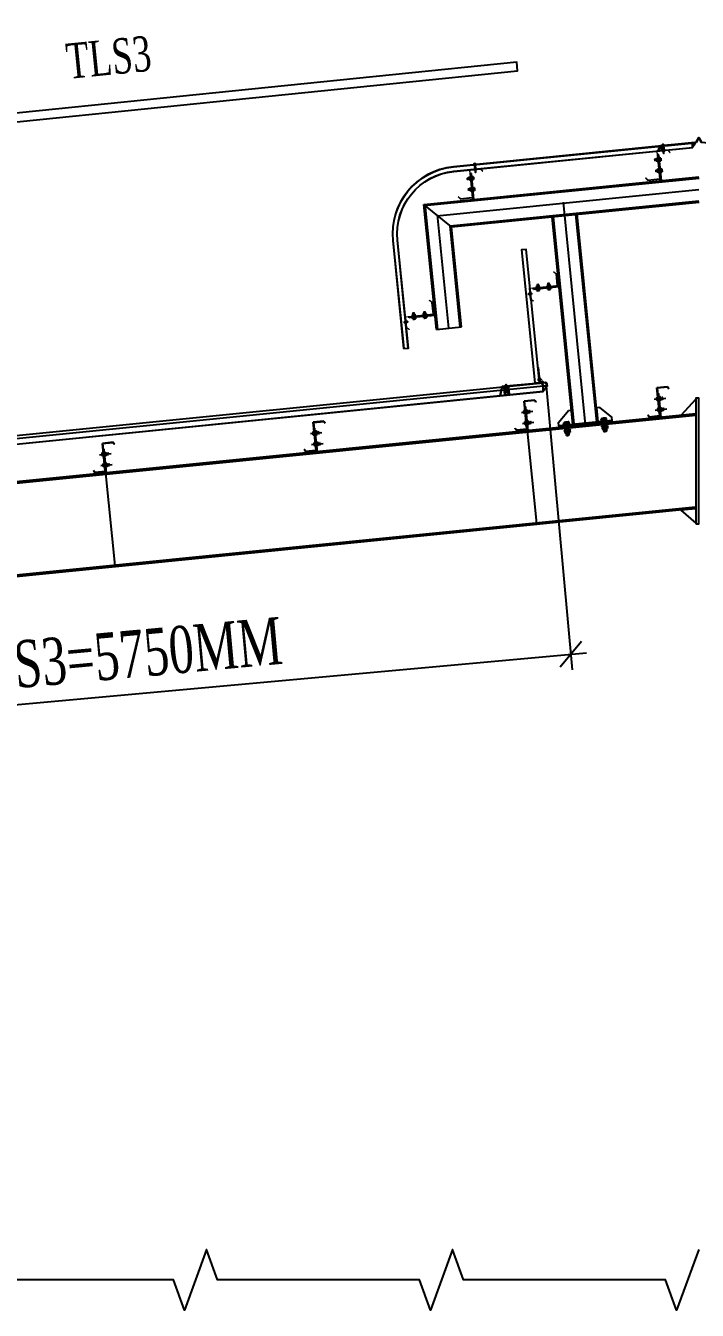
# Model space of a CAD drawing. Header units: inches. Extents: x 315041 to 662841, y -45540 to -35018.
# Drawn here: x 331644.5 to 331687.3, y -36460.6 to -36378.8 of the extents above; entities that cross this region are included whole.
import ezdxf

# ---------------------------------------------------------------- set-up
doc = ezdxf.new("R2010")
doc.units = ezdxf.units.IN
doc.header["$MEASUREMENT"] = 0
doc.linetypes.add('CENTER2', pattern=[28.575, 19.05, -3.175, 3.175, -3.175])
doc.linetypes.add('ketcau-1', pattern=[2, 1, 1])
for name, color, linetype in [('1', 1, 'Continuous'), ('2', 2, 'Continuous'), ('251', 251, 'Continuous'), ('2NET-VE', 8, 'Continuous'), ('3', 3, 'Continuous'), ('5', 5, 'Continuous'), ('7', 7, 'Continuous'), ('8', 8, 'Continuous'), ('DIM', 8, 'Continuous'), ('flashing', 6, 'Continuous'), ('GIANG', 1, 'Continuous'), ('ketcau-8', 8, 'Continuous'), ('ROOFING', 4, 'Continuous'), ('STRUCTURE', 1, 'Continuous')]:
    doc.layers.add(name, color=color, linetype=linetype)
doc.layers.add('XG', color=128, linetype='Continuous', lineweight=13)
doc.styles.add('ST1', font='times.ttf', dxfattribs={"width": 0.7})
doc.dimstyles.new('100', dxfattribs={"dimtxt": 3, "dimasz": 1.5, "dimexe": 1, "dimexo": 0, "dimgap": 1, "dimtad": 1, "dimdec": 0, "dimlfac": 100, "dimzin": 0, "dimdsep": 46, "dimtxsty": 'ST1', "dimblk": 'OBLIQUE', "dimcen": 1, "dimdle": 1, "dimclrd": 8, "dimclre": 8, "dimclrt": 3, "dimadec": 0, "dimazin": 0, "dimtfac": 1, "dimtdec": 0, "dimtix": 1, "dimtmove": 1, "dimatfit": 3, "dimfxl": 0, "dimtfill": 1, "dimtolj": 1, "dimtzin": 0, "dimlwd": -1, "dimlwe": -1, "dimarcsym": 1})

# ---------------------------------------------------------------- blocks, each defined once
blk = doc.blocks.new('bllkm24')
at = {"layer": '251', "linetype": 'Continuous'}
h = blk.add_hatch(color=256, dxfattribs=at)
h.paths.add_polyline_path([(0.03, 0.063, -0.240581), (0.05, 0.074), (0.011, 0.074, -0.240581)])
h.paths.add_polyline_path([(-0.05, 0.074, -0.240581), (-0.03, 0.063, -0.240581), (-0.011, 0.074)])
h = blk.add_hatch(color=256, dxfattribs=at)
h.paths.add_polyline_path([(-0.035, -0.189, -0.192582), (-0.052, -0.196), (-0.017, -0.196, -0.192582)])
h.paths.add_polyline_path([(-0.017, -0.136), (-0.052, -0.136, -0.192582), (-0.035, -0.143, -0.192582)])
h.paths.add_polyline_path([(0.017, -0.136, -0.192582), (0.035, -0.143, -0.192582), (0.052, -0.136)])
h.paths.add_polyline_path([(0.035, -0.189, -0.192582), (0.017, -0.196), (0.052, -0.196, -0.192582)])
blk.add_line((0.03, 0.014), (0.03, 0.064), dxfattribs=at)
at = {"layer": '5', "linetype": 'Continuous', "ltscale": 0.2}
blk.add_line((0, 0.101), (0, -0.283), dxfattribs=at)
at = {"layer": '8', "linetype": 'Continuous'}
for p, q in [((-0.08, 0.014), (0.08, 0.014)), ((-0.08, 0.014), (-0.08, 0)), ((-0.08, 0), (0.08, 0)), ((-0.069, 0.014), (-0.069, 0.064)), ((-0.05, 0.074), (0.05, 0.074)), ((-0.04, -0.122), (-0.04, 0)), ((-0.03, 0.014), (-0.03, 0.064)), ((0.04, -0.122), (0.04, 0)), ((0.069, 0.014), (0.069, 0.064)), ((0.08, 0.014), (0.08, 0)), ((-0.08, -0.122), (0.08, -0.122)), ((-0.08, -0.122), (-0.08, -0.136)), ((-0.08, -0.136), (0.08, -0.136)), ((-0.069, -0.143), (-0.069, -0.189)), ((0.052, -0.196), (-0.052, -0.196)), ((0.049, -0.136), (-0.049, -0.136)), ((-0.04, -0.209), (-0.04, -0.196)), ((-0.032, -0.216), (-0.04, -0.209)), ((-0.04, -0.257), (-0.032, -0.252)), ((-0.032, -0.264), (-0.04, -0.257)), ((-0.035, -0.143), (-0.035, -0.189)), ((-0.035, -0.143), (-0.035, -0.189)), ((-0.032, -0.264), (0, -0.266)), ((-0.032, -0.264), (-0.032, -0.268)), ((0.032, -0.268), (-0.032, -0.268)), ((0.04, -0.205), (-0.02, -0.205)), ((-0.02, -0.205), (0.032, -0.21)), ((0, -0.268), (0, -0.266)), ((0, -0.266), (0, -0.268)), ((0.032, -0.21), (0.04, -0.205)), ((0.04, -0.217), (0.032, -0.21)), ((0.032, -0.222), (0.04, -0.217)), ((0.036, -0.262), (0.032, -0.258)), ((0.032, -0.268), (0.036, -0.262)), ((0.035, -0.143), (0.035, -0.189)), ((0.04, -0.205), (0.04, -0.196)), ((0.069, -0.143), (0.069, -0.189)), ((0.08, -0.122), (0.08, -0.136))]:
    blk.add_line(p, q, dxfattribs=at)
for points in [[(-0.032, -0.228), (-0.04, -0.221), (-0.032, -0.216), (0.032, -0.222), (0.04, -0.229), (0.032, -0.234)], [(-0.032, -0.24), (-0.04, -0.233), (-0.032, -0.228), (0.032, -0.234), (0.04, -0.241), (0.032, -0.246)], [(-0.032, -0.252), (-0.04, -0.245), (-0.032, -0.24), (0.032, -0.246), (0.04, -0.253), (0.032, -0.258)]]:
    blk.add_lwpolyline(points, close=True, dxfattribs=at)
for centre, radius, start, end in [((-0.05, 0.049), 0.0243, 35.0994, 142.2338), ((-0.01, 0.049), 0.0243, 89.2082, 144.9006), ((0.01, 0.049), 0.0243, 35.0994, 90.7918), ((0.05, 0.049), 0.0243, 37.7662, 144.9006), ((-0.052, -0.161), 0.0251, 46.3972, 133.6028), ((-0.052, -0.171), 0.0251, 226.3972, 313.6028), ((-0.017, -0.161), 0.0251, 90, 133.6028), ((-0.017, -0.171), 0.0251, 226.3972, 270), ((0.017, -0.161), 0.0251, 46.3972, 90), ((0.017, -0.171), 0.0251, 270, 313.6028), ((0.052, -0.161), 0.0251, 46.3972, 133.6028), ((0.052, -0.171), 0.0251, 226.3972, 313.6028)]:
    blk.add_arc(centre, radius, start, end, dxfattribs=at)
blk = doc.blocks.new('bl1')
at = {"layer": '8', "linetype": 'ketcau-1'}
for p, q in [((68, 400), (-100, 352)), ((100, 361), (-100, 304)), ((100, 313), (-100, 257)), ((-79, 226), (-79, 50)), ((79, 226), (79, 50))]:
    blk.add_line(p, q, dxfattribs=at)
for points in [[(-250, 0), (250, 0), (250, 50), (-250, 50)], [(-100, 250), (100, 250), (100, 400), (-100, 400)]]:
    blk.add_lwpolyline(points, close=True, dxfattribs=at)
blk.add_lwpolyline([(-200, 226, -0.4036469), (-79, 226, -0.3083553), (79, 226, -0.4058199), (200, 226, -2.464147)], format="xyb", dxfattribs=at)
for points in [[(-200, 226), (-200, 50), (200, 50), (200, 226)], [(145, 250), (-143, 250)]]:
    blk.add_lwpolyline(points, dxfattribs=at)
blk = doc.blocks.new('bl2')
at = {"layer": '8', "linetype": 'ketcau-1'}
for p, q in [((-79, 226), (-79, 50)), ((79, 226), (79, 50))]:
    blk.add_line(p, q, dxfattribs=at)
blk.add_lwpolyline([(-250, 0), (250, 0), (250, 50), (-250, 50)], close=True, dxfattribs=at)
blk.add_lwpolyline([(-200, 226, -0.4036469), (-79, 226, -0.3083553), (79, 226, -0.4058199), (200, 226, -2.464147)], format="xyb", dxfattribs=at)
for points in [[(-200, 226), (-200, 50), (200, 50), (200, 226)], [(145, 250), (-143, 250)]]:
    blk.add_lwpolyline(points, dxfattribs=at)
blk = doc.blocks.new('*U235')
at = {"layer": '2NET-VE', "ltscale": 0.5}
for p, q in [((0, 8), (9, 8)), ((23, 7), (23, 7)), ((0, -8), (9, -8)), ((23, -7), (23, -7))]:
    blk.add_line(p, q, dxfattribs=at)
at = {"layer": '7', "linetype": 'Continuous'}
for p, q in [((22, 6), (23, 8)), ((22, -6), (24, 6)), ((23, 8), (24, 6)), ((24, 6), (25, 8)), ((24, -6), (26, 6)), ((25, 8), (26, 6)), ((26, 6), (27, 8)), ((26, -6), (28, 6)), ((27, 8), (28, 6)), ((28, 6), (29, 8)), ((28, -6), (30, 6)), ((29, 8), (30, 6)), ((30, 6), (31, 8)), ((30, -6), (32, 6)), ((30, -6), (32, 6)), ((31, 8), (32, 6)), ((32, 6), (33, 8)), ((32, -6), (34, 6)), ((33, 8), (34, 6)), ((34, 6), (35, 8)), ((34, -6), (35, 6)), ((34, -6), (35, 6)), ((34, -6), (35, 6)), ((35, 8), (35, 6)), ((35, 6), (37, 8)), ((36, -6), (37, 6)), ((37, 8), (37, 6)), ((42, 6), (37, 6)), ((42, 6), (42, -6)), ((22, -6), (23, -8)), ((22, -6), (22, -6)), ((22, -6), (22, -6)), ((23, -8), (24, -6)), ((24, -6), (25, -8)), ((25, -8), (26, -6)), ((26, -6), (27, -8)), ((27, -8), (28, -6)), ((28, -6), (29, -8)), ((29, -8), (30, -6)), ((30, -6), (31, -8)), ((31, -8), (32, -6)), ((32, -6), (33, -8)), ((33, -8), (34, -6)), ((34, -6), (35, -8)), ((35, -8), (36, -6)), ((36, -6), (42, -6))]:
    blk.add_line(p, q, dxfattribs=at)
at = {"layer": '8', "linetype": 'Continuous'}
for p, q in [((-10, 9), (-10, 12)), ((-10, -12), (-10, 12)), ((-1, 15), (-9, 15)), ((-1, 9), (-9, 9)), ((0, 9), (0, 12)), ((0, -12), (0, 12)), ((9, -18), (9, 18)), ((9, 18), (11, 18)), ((11, -18), (11, 18)), ((11, 9), (11, 12)), ((11, -12), (11, 12)), ((12, 15), (21, 15)), ((13, 9), (20, 9)), ((22, 9), (22, 12)), ((22, -12), (22, 12)), ((-10, -9), (-10, -12)), ((-1, -9), (-9, -9)), ((-9, -15), (-1, -15)), ((0, -9), (0, -12)), ((9, -18), (11, -18)), ((11, -9), (11, -12)), ((21, -15), (12, -15)), ((13, -9), (20, -9)), ((22, -9), (22, -12))]:
    blk.add_line(p, q, dxfattribs=at)
at = {"layer": '8', "ltscale": 10}
blk.add_line((-33, 0), (65, 0), dxfattribs=at)
at = {"layer": '8', "linetype": 'Continuous'}
for centre, radius, start, end in [((-5, 12), 5.58, 146.602, 180), ((-6, 12), 4.1, 180, 228.5476), ((-6, 6), 4.1, 131.4524, 180), ((-6, 12), 5.58, 0, 33.398), ((-4, 12), 4.1, 311.4524, 0), ((-4, 6), 4.1, 0, 48.5476), ((17, 12), 5.58, 146.602, 180), ((16, 12), 4.1, 180, 228.5476), ((16, 6), 4.1, 131.4524, 180), ((18, 12), 4.1, 311.4524, 0), ((18, 6), 4.1, 0, 48.5476), ((16, 12), 5.58, 0, 33.398), ((-6, -6), 4.1, 180, 228.5476), ((-6, -12), 4.1, 131.4524, 180), ((-5, -12), 5.58, 180, 213.398), ((-4, -6), 4.1, 311.4524, 0), ((-4, -12), 4.1, 0, 48.5476), ((-6, -12), 5.58, 326.602, 0), ((16, -6), 4.1, 180, 228.5476), ((16, -12), 4.1, 131.4524, 180), ((17, -12), 5.58, 180, 213.398), ((18, -6), 4.1, 311.4524, 0), ((18, -12), 4.1, 0, 48.5476), ((16, -12), 5.58, 326.602, 0)]:
    blk.add_arc(centre, radius, start, end, dxfattribs=at)
blk = doc.blocks.new('*U234')
at = {"layer": '2NET-VE', "ltscale": 0.5}
for p, q in [((0, 8), (9, 8)), ((23, 7), (23, 7)), ((0, -8), (9, -8)), ((23, -7), (23, -7))]:
    blk.add_line(p, q, dxfattribs=at)
at = {"layer": '7', "linetype": 'Continuous'}
for p, q in [((22, 6), (23, 8)), ((22, -6), (24, 6)), ((23, 8), (24, 6)), ((24, 6), (25, 8)), ((24, -6), (26, 6)), ((25, 8), (26, 6)), ((26, 6), (27, 8)), ((26, -6), (28, 6)), ((27, 8), (28, 6)), ((28, 6), (29, 8)), ((28, -6), (30, 6)), ((29, 8), (30, 6)), ((30, 6), (31, 8)), ((30, -6), (32, 6)), ((30, -6), (32, 6)), ((31, 8), (32, 6)), ((32, 6), (33, 8)), ((32, -6), (34, 6)), ((33, 8), (34, 6)), ((34, 6), (35, 8)), ((34, -6), (35, 6)), ((34, -6), (35, 6)), ((34, -6), (35, 6)), ((35, 8), (35, 6)), ((35, 6), (37, 8)), ((36, -6), (37, 6)), ((37, 8), (37, 6)), ((42, 6), (37, 6)), ((42, 6), (42, -6)), ((22, -6), (23, -8)), ((22, -6), (22, -6)), ((22, -6), (22, -6)), ((23, -8), (24, -6)), ((24, -6), (25, -8)), ((25, -8), (26, -6)), ((26, -6), (27, -8)), ((27, -8), (28, -6)), ((28, -6), (29, -8)), ((29, -8), (30, -6)), ((30, -6), (31, -8)), ((31, -8), (32, -6)), ((32, -6), (33, -8)), ((33, -8), (34, -6)), ((34, -6), (35, -8)), ((35, -8), (36, -6)), ((36, -6), (42, -6))]:
    blk.add_line(p, q, dxfattribs=at)
at = {"layer": '8', "linetype": 'Continuous'}
for p, q in [((-10, 9), (-10, 12)), ((-10, -12), (-10, 12)), ((-1, 15), (-9, 15)), ((-1, 9), (-9, 9)), ((0, 9), (0, 12)), ((0, -12), (0, 12)), ((9, -18), (9, 18)), ((9, 18), (11, 18)), ((11, -18), (11, 18)), ((11, 9), (11, 12)), ((11, -12), (11, 12)), ((12, 15), (21, 15)), ((13, 9), (20, 9)), ((22, 9), (22, 12)), ((22, -12), (22, 12)), ((-10, -9), (-10, -12)), ((-1, -9), (-9, -9)), ((-9, -15), (-1, -15)), ((0, -9), (0, -12)), ((9, -18), (11, -18)), ((11, -9), (11, -12)), ((21, -15), (12, -15)), ((13, -9), (20, -9)), ((22, -9), (22, -12))]:
    blk.add_line(p, q, dxfattribs=at)
at = {"layer": '8', "ltscale": 10}
blk.add_line((-33, 0), (65, 0), dxfattribs=at)
at = {"layer": '8', "linetype": 'Continuous'}
for centre, radius, start, end in [((-5, 12), 5.58, 146.602, 180), ((-6, 12), 4.1, 180, 228.5476), ((-6, 6), 4.1, 131.4524, 180), ((-6, 12), 5.58, 0, 33.398), ((-4, 12), 4.1, 311.4524, 0), ((-4, 6), 4.1, 0, 48.5476), ((17, 12), 5.58, 146.602, 180), ((16, 12), 4.1, 180, 228.5476), ((16, 6), 4.1, 131.4524, 180), ((18, 12), 4.1, 311.4524, 0), ((18, 6), 4.1, 0, 48.5476), ((16, 12), 5.58, 0, 33.398), ((-6, -6), 4.1, 180, 228.5476), ((-6, -12), 4.1, 131.4524, 180), ((-5, -12), 5.58, 180, 213.398), ((-4, -6), 4.1, 311.4524, 0), ((-4, -12), 4.1, 0, 48.5476), ((-6, -12), 5.58, 326.602, 0), ((16, -6), 4.1, 180, 228.5476), ((16, -12), 4.1, 131.4524, 180), ((17, -12), 5.58, 180, 213.398), ((18, -6), 4.1, 311.4524, 0), ((18, -12), 4.1, 0, 48.5476), ((16, -12), 5.58, 326.602, 0)]:
    blk.add_arc(centre, radius, start, end, dxfattribs=at)
blk = doc.blocks.new('XM150')
at = {"layer": '2', "ltscale": 0.015}
for p, q in [((68.9, 180), (0.9, 180)), ((0.9, 1.1), (0.9, 180)), ((2, 178.9), (2, 0)), ((2, 178.9), (68.3, 178.9)), ((75.4, 166.5), (68.3, 178.9)), ((68.9, 180), (76.4, 167)), ((76.4, 167), (75.4, 166.5)), ((-73.5, 13), (-72.5, 13.5)), ((-66, 0), (-73.5, 13)), ((-72.5, 13.5), (-65.4, 1.1)), ((2, 0), (-66, 0)), ((-65.4, 1.1), (0.9, 1.1))]:
    blk.add_line(p, q, dxfattribs=at)
at = {"layer": '5'}
blk.add_lwpolyline([(8, -10), (8, 140), (2, 140), (2, -10), (8, -10)], close=True, dxfattribs=at)
at = {"layer": 'GIANG', "xscale": 0.7499999999999999, "yscale": 0.7499999999999999, "zscale": 0.7499999999999999}
for name, p in [('*U235', (0.9, 110)), ('*U234', (0.9, 40))]:
    blk.add_blockref(name, p, dxfattribs=at)
blk = doc.blocks.new('vit 5')
at = {"layer": 'STRUCTURE', "color": 1, "linetype": 'Continuous'}
for p, q in [((-23619.1, 33070.9), (-23617.7, 33071.3)), ((-23619.1, 33070.8), (-23619.1, 33070.9)), ((-23619.1, 33070.9), (-23615.1, 33070.9)), ((-23615.1, 33070.8), (-23619.1, 33070.8)), ((-23615.1, 33070.4), (-23619, 33070.4)), ((-23618.7, 33071.6), (-23615.5, 33071.6)), ((-23618.7, 33071.3), (-23617.9, 33071.3)), ((-23618.1, 33071.6), (-23618.1, 33072.5)), ((-23618.1, 33071.6), (-23618, 33072.3)), ((-23618, 33072.6), (-23616.1, 33072.6)), ((-23618, 33070.1), (-23616.2, 33070.4)), ((-23617.9, 33071.3), (-23616.3, 33071.3)), ((-23617.7, 33071.3), (-23616.4, 33071.3)), ((-23617.7, 33071.3), (-23617.7, 33071.3)), ((-23617.7, 33070.3), (-23617.7, 33070.4)), ((-23617.7, 33070), (-23617.7, 33069.8)), ((-23617.1, 33072.3), (-23617.1, 33071.6)), ((-23617, 33071.6), (-23616.9, 33072.3)), ((-23616.4, 33071.3), (-23615.1, 33070.9)), ((-23616.4, 33071.3), (-23616.4, 33071.3)), ((-23616.4, 33070.2), (-23616.4, 33070)), ((-23616.3, 33071.3), (-23615.5, 33071.3)), ((-23616.1, 33072.3), (-23616, 33071.6)), ((-23616, 33071.6), (-23616, 33072.5)), ((-23615.1, 33070.9), (-23615.1, 33070.8)), ((-23618, 33069.6), (-23616.2, 33069.9)), ((-23618, 33069.1), (-23616.2, 33069.4)), ((-23618, 33068.6), (-23616.2, 33068.9)), ((-23618, 33064.9), (-23616.2, 33065.2)), ((-23618, 33064.4), (-23616.2, 33064.7)), ((-23618, 33063.9), (-23616.2, 33064.2)), ((-23618, 33063.4), (-23616.2, 33063.7)), ((-23618, 33062.9), (-23616.2, 33063.2)), ((-23618, 33062.4), (-23616.2, 33062.7)), ((-23618, 33061.9), (-23616.2, 33062.2)), ((-23618, 33061.5), (-23616.2, 33061.7)), ((-23618, 33061), (-23616.2, 33061.2)), ((-23618, 33060.5), (-23616.2, 33060.7)), ((-23618, 33060), (-23616.2, 33060.3)), ((-23618, 33059.5), (-23616.2, 33059.8)), ((-23618, 33059), (-23616.2, 33059.3)), ((-23618, 33058.5), (-23616.2, 33058.8)), ((-23618, 33058), (-23616.2, 33058.3)), ((-23618, 33057.5), (-23616.2, 33057.8)), ((-23618, 33057.1), (-23616.7, 33057.3)), ((-23617.7, 33069.5), (-23617.7, 33069.3)), ((-23617.7, 33069), (-23617.7, 33068.9)), ((-23617.7, 33068.5), (-23617.7, 33065.3)), ((-23617.7, 33065.3), (-23617.7, 33065.1)), ((-23617.7, 33064.8), (-23617.7, 33064.6)), ((-23617.7, 33064.3), (-23617.7, 33064.1)), ((-23617.7, 33063.8), (-23617.7, 33063.6)), ((-23617.7, 33063.3), (-23617.7, 33063.1)), ((-23617.7, 33062.8), (-23617.7, 33062.6)), ((-23617.7, 33062.3), (-23617.7, 33062.2)), ((-23617.7, 33061.8), (-23617.7, 33061.7)), ((-23617.7, 33061.4), (-23617.7, 33061.2)), ((-23617.7, 33060.9), (-23617.7, 33060.7)), ((-23617.7, 33060.4), (-23617.7, 33060.2)), ((-23617.7, 33059.9), (-23617.7, 33059.7)), ((-23617.7, 33059.4), (-23617.7, 33059.2)), ((-23617.7, 33058.9), (-23617.7, 33058.7)), ((-23617.7, 33058.4), (-23617.7, 33058.2)), ((-23617.7, 33057.9), (-23617.7, 33057.7)), ((-23617.7, 33057), (-23616.8, 33057.2)), ((-23617.7, 33054.4), (-23617.6, 33054.6)), ((-23617.6, 33067.6), (-23617.6, 33066.6)), ((-23617.1, 33067.6), (-23617.1, 33066.6)), ((-23616.8, 33067.6), (-23616.8, 33066.6)), ((-23616.6, 33054.7), (-23616.4, 33057.5)), ((-23616.4, 33069.7), (-23616.4, 33069.5)), ((-23616.4, 33069.2), (-23616.4, 33069)), ((-23616.4, 33068.7), (-23616.4, 33065.5)), ((-23616.4, 33065.5), (-23616.4, 33065.3)), ((-23616.4, 33065), (-23616.4, 33064.8)), ((-23616.4, 33064.5), (-23616.4, 33064.3)), ((-23616.4, 33064), (-23616.4, 33063.8)), ((-23616.4, 33063.5), (-23616.4, 33063.3)), ((-23616.4, 33063), (-23616.4, 33062.8)), ((-23616.4, 33062.5), (-23616.4, 33062.3)), ((-23616.4, 33062), (-23616.4, 33061.8)), ((-23616.4, 33061.5), (-23616.4, 33061.4)), ((-23616.4, 33061), (-23616.4, 33060.9)), ((-23616.4, 33060.6), (-23616.4, 33060.4)), ((-23616.4, 33060.1), (-23616.4, 33059.9)), ((-23616.4, 33059.6), (-23616.4, 33059.4)), ((-23616.4, 33059.1), (-23616.4, 33058.9)), ((-23616.4, 33058.6), (-23616.4, 33058.4)), ((-23616.4, 33058.1), (-23616.4, 33057.9)), ((-23616.4, 33057.4), (-23616.2, 33057.4))]:
    blk.add_line(p, q, dxfattribs=at)
for points in [[(-23618, 33070.1), (-23617.7, 33070.3), (-23617.1, 33070.4)], [(-23616.2, 33070.4), (-23616.2, 33070.4), (-23616.4, 33070.2), (-23617.7, 33070), (-23618, 33070.1)], [(-23618, 33069.6), (-23617.7, 33069.8), (-23616.4, 33070), (-23616.2, 33069.9), (-23616.4, 33069.7), (-23617.7, 33069.5), (-23618, 33069.6)], [(-23618, 33069.1), (-23617.7, 33069.3), (-23616.4, 33069.5), (-23616.2, 33069.4), (-23616.4, 33069.2), (-23617.7, 33069), (-23618, 33069.1)], [(-23618, 33068.6), (-23617.7, 33068.9), (-23616.4, 33069), (-23616.2, 33068.9), (-23616.4, 33068.7), (-23617.7, 33068.5), (-23618, 33068.6)], [(-23618, 33064.9), (-23617.7, 33065.1), (-23616.4, 33065.3), (-23616.2, 33065.2), (-23616.4, 33065), (-23617.7, 33064.8), (-23618, 33064.9)], [(-23618, 33064.4), (-23617.7, 33064.6), (-23616.4, 33064.8), (-23616.2, 33064.7), (-23616.4, 33064.5), (-23617.7, 33064.3), (-23618, 33064.4)], [(-23618, 33063.9), (-23617.7, 33064.1), (-23616.4, 33064.3), (-23616.2, 33064.2), (-23616.4, 33064), (-23617.7, 33063.8), (-23618, 33063.9)], [(-23618, 33063.4), (-23617.7, 33063.6), (-23616.4, 33063.8), (-23616.2, 33063.7), (-23616.4, 33063.5), (-23617.7, 33063.3), (-23618, 33063.4)], [(-23618, 33062.9), (-23617.7, 33063.1), (-23616.4, 33063.3), (-23616.2, 33063.2), (-23616.4, 33063), (-23617.7, 33062.8), (-23618, 33062.9)], [(-23618, 33062.4), (-23617.7, 33062.6), (-23616.4, 33062.8), (-23616.2, 33062.7), (-23616.4, 33062.5), (-23617.7, 33062.3), (-23618, 33062.4)], [(-23618, 33061.9), (-23617.7, 33062.2), (-23616.4, 33062.3), (-23616.2, 33062.2), (-23616.4, 33062), (-23617.7, 33061.8), (-23618, 33061.9)], [(-23618, 33061.5), (-23617.7, 33061.7), (-23616.4, 33061.8), (-23616.2, 33061.7), (-23616.4, 33061.5), (-23617.7, 33061.3), (-23618, 33061.5)], [(-23618, 33061), (-23617.7, 33061.2), (-23616.4, 33061.4), (-23616.2, 33061.2), (-23616.4, 33061), (-23617.7, 33060.9), (-23618, 33061)], [(-23618, 33060.5), (-23617.7, 33060.7), (-23616.4, 33060.9), (-23616.2, 33060.7), (-23616.4, 33060.6), (-23617.7, 33060.4), (-23618, 33060.5)], [(-23618, 33060), (-23617.7, 33060.2), (-23616.4, 33060.4), (-23616.2, 33060.3), (-23616.4, 33060.1), (-23617.7, 33059.9), (-23618, 33060)], [(-23618, 33059.5), (-23617.7, 33059.7), (-23616.4, 33059.9), (-23616.2, 33059.8), (-23616.4, 33059.6), (-23617.7, 33059.4), (-23618, 33059.5)], [(-23618, 33059), (-23617.7, 33059.2), (-23616.4, 33059.4), (-23616.2, 33059.3), (-23616.4, 33059.1), (-23617.7, 33058.9), (-23618, 33059)], [(-23618, 33058.5), (-23617.7, 33058.7), (-23616.4, 33058.9), (-23616.2, 33058.8), (-23616.4, 33058.6), (-23617.7, 33058.4), (-23618, 33058.5)], [(-23618, 33058), (-23617.7, 33058.2), (-23616.4, 33058.4), (-23616.2, 33058.3), (-23616.4, 33058.1), (-23617.7, 33057.9), (-23618, 33058)], [(-23618, 33057.5), (-23617.7, 33057.7), (-23616.4, 33057.9), (-23616.2, 33057.8), (-23616.4, 33057.6), (-23617.7, 33057.4), (-23618, 33057.5)], [(-23618, 33057.1), (-23617.7, 33057.3), (-23616.6, 33057.5)], [(-23617.7, 33057), (-23617.7, 33057), (-23618, 33057.1)], [(-23617.7, 33057), (-23617.7, 33054.4), (-23617.1, 33053.8)], [(-23617.4, 33066.6), (-23617.4, 33067.6)], [(-23617.3, 33054.6), (-23617, 33053.8), (-23616.4, 33054.3), (-23616.4, 33057.6)], [(-23617, 33066.6), (-23617, 33067.6)], [(-23617, 33053.8), (-23616.7, 33054.4)], [(-23616.6, 33066.6), (-23616.6, 33067.6)], [(-23616.4, 33057.9), (-23616.4, 33058)], [(-23616.4, 33057.5), (-23616.4, 33057.5), (-23616.2, 33057.4), (-23616.4, 33057.2)]]:
    blk.add_lwpolyline(points, dxfattribs=at)
for centre, major_axis, ratio, start_param, end_param in [((-23620.2, 33070.4), (-0.822, 0.822), 1, 3.915086, 4.236522), ((-23618.6, 33071.4), (0.0956, 0.0956), 1, 0.954633, 3.757756), ((-23618, 33072.5), (-0.0943, 0.0943), 1, -0.785398, 0.785398), ((-23617.6, 33071.8), (0.508, 0.508), 1, 0.131933, 1.438864), ((-23616.5, 33071.8), (0.508, 0.508), 1, 0.131933, 1.438864), ((-23616.1, 33072.5), (-0.0943, 0.0943), 1, 3.926991, 5.497787), ((-23615.5, 33071.4), (-0.1, 0.1), 1, 2.701137, 5.152845), ((-23613.9, 33070.4), (-1.15, 0.17), 0.90746, -0.177273, 0.177273), ((-23617.5, 33067.6), (0.0589, 0.0589), 1, 5.497786, 8.639379), ((-23617.5, 33066.6), (0.0589, 0.0589), 1, 2.356194, 5.497786), ((-23617.4, 33054.5), (-0.076, 0.152), 0.752568, -1.468408, 0.606812), ((-23617.1, 33067.6), (0.0589, 0.0589), 1, 5.497786, 8.639379), ((-23617.1, 33066.6), (0.0589, 0.0589), 1, 2.356194, 5.497786), ((-23617, 33053.8), (0.0625, 0.0625), 1, 3.247504, 4.281237), ((-23616.7, 33067.6), (0.0589, 0.0589), 1, 5.497786, 8.639379), ((-23616.7, 33066.6), (0.0589, 0.0589), 1, 2.356194, 5.497786), ((-23617.2, 33057.5), (0.363, 0.363), 1, 4.808661, 5.407478), ((-23617.2, 33054.7), (0.416, 0.416), 1, 4.859665, 5.449971), ((-23616.5, 33057.4), (0.0836, 0.0836), 1, 5.766736, 8.502032)]:
    blk.add_ellipse(centre, major_axis=major_axis, ratio=ratio, start_param=start_param, end_param=end_param, dxfattribs=at)
blk = doc.blocks.new('Short_Self_drilling')
at = {"layer": 'STRUCTURE', "color": 1, "linetype": 'Continuous'}
for p, q in [((6.4, 1.7), (-6.4, 1.7)), ((5.1, 3.8), (-5.1, 3.8)), ((-2.6, 2.9), (-5.1, 2.9)), ((-3.4, 3.8), (-3.4, 6.8)), ((3, 7.2), (-3, 7.2)), ((2.6, 2.9), (-2.6, 2.9)), ((-2.1, 2.8), (-2.1, 2.9)), ((6.3, 0), (0, 0)), ((2.2, 2.8), (2.2, 2.9)), ((2.2, -0.5), (2.2, 0)), ((5.1, 2.9), (2.6, 2.9)), ((3.4, 3.8), (3.4, 6.8)), ((3, -1.2), (-2.7, -0.2)), ((3, -2.7), (-2.7, -1.8)), ((3, -4.2), (-2.7, -3.3)), ((3, -5.8), (-2.7, -4.8)), ((3, -7.3), (-2.7, -6.3)), ((-1.9, -8), (-2.7, -7.9)), ((-2.1, -1.4), (-2.1, -0.9)), ((-2.1, -2.9), (-2.1, -2.4)), ((-2.1, -4.4), (-2.1, -3.9)), ((-2.1, -6), (-2.1, -5.4)), ((-2.1, -7.5), (-2.1, -7)), ((-2.1, -12.3), (-2.1, -8.5)), ((3, -8.8), (-1.1, -8.1)), ((2.1, -12.3), (2.1, -9.1)), ((2.2, -2), (2.2, -1.5)), ((2.2, -3.6), (2.2, -3)), ((2.2, -5.1), (2.2, -4.6)), ((2.2, -6.6), (2.2, -6.1)), ((2.2, -8.1), (2.2, -7.6))]:
    blk.add_line(p, q, dxfattribs=at)
blk.add_lwpolyline([(6.4, 1.3), (6.4, 1.7), (2.1, 2.8), (-2.1, 2.8), (-6.4, 1.7), (-6.4, 1.3)], close=True, dxfattribs=at)
for points in [[(-6.4, 1.3, -0.088869), (-6.3, 0), (0, 0)], [(-0.1, 3.8), (-0.3, 6.2, 0.338878), (-3.1, 6.2), (-3.3, 3.8)], [(3.3, 3.8), (3.1, 6.2, 0.338878), (0.3, 6.2), (0.1, 3.8)], [(2.1, -12.3), (0.2, -14.2, -0.333596), (-0.2, -14.2), (-2.1, -12.3)], [(-0.1, -14), (-1, -12.2, -0.148657), (-1.4, -11.2), (-2, -7.7, -0.815006), (-1.2, -7.8, 0.150833), (-0.8, -8.7)], [(2.1, -12.3), (1.7, -11.7, 0.52242), (0.9, -11.7), (-0.2, -14.2)]]:
    blk.add_lwpolyline(points, format="xyb", dxfattribs=at)
for points in [[(3, -1.2), (2.2, -1.5), (-2.1, -0.8), (-2.7, -0.2), (-2.4, 0)], [(3, -2.7), (2.2, -3), (-2.1, -2.4), (-2.7, -1.8), (-2.1, -1.4), (2.2, -2), (3, -2.7)], [(3, -4.2), (2.2, -4.6), (-2.1, -3.9), (-2.7, -3.3), (-2.1, -2.9), (2.2, -3.6), (3, -4.2)], [(3, -5.8), (2.2, -6.1), (-2.1, -5.4), (-2.7, -4.8), (-2.1, -4.4), (2.2, -5.1), (3, -5.8)], [(3, -7.3), (2.2, -7.6), (-2.1, -7), (-2.7, -6.3), (-2.1, -6), (2.2, -6.6), (3, -7.3)], [(-1.8, -8.5), (-2.1, -8.5), (-2.7, -7.9), (-2.1, -7.5), (-1.8, -7.5)], [(-1.3, -7.6), (2.2, -8.1), (3, -8.8)], [(-1.2, 0), (2.2, -0.5), (3, -1.2)], [(3, -8.8), (2.2, -9.1), (-0.8, -8.7)]]:
    blk.add_lwpolyline(points, dxfattribs=at)
for centre, radius, start, end in [((-5, 3.3), 0.455, 109.79487, 250.26739), ((-3, 6.8), 0.429, 90.03113, 180.03113), ((3, 6.8), 0.429, 0.03113, 90.03113), ((5.1, 3.3), 0.435, 279.72757, 80.33469), ((10, 0.2), 3.74, 162.29632, 182.61031)]:
    blk.add_arc(centre, radius, start, end, dxfattribs=at)
blk = doc.blocks.new('*U238')
at = {"layer": '2', "xscale": 0.008333333333333335, "yscale": 0.008333333333333335, "zscale": 0.008333333333333335, "rotation": 5.710593137616317}
blk.add_blockref('XM150', (0.083, -0.704), dxfattribs=at)
blk = doc.blocks.new('*U239')
at = {"layer": 'DIM', "color": 0, "linetype": 'ByBlock', "lineweight": -2, "transparency": 16777216}
for p in [(0, 0), (-11.194, -1.119), (-22.388, -2.239)]:
    blk.add_blockref('*U238', p, dxfattribs=at)
blk = doc.blocks.new('_Oblique')
at = {"color": 0, "linetype": 'ByBlock', "lineweight": -2}
blk.add_line((-0.5, -0.5), (0.5, 0.5), dxfattribs=at)
blk = doc.blocks.new('*D788')
at = {"layer": '2', "color": 8, "linetype": 'Continuous', "transparency": 16777216}
for p, q in [((331677.637, -36401.53), (331679.31, -36419.834)), ((331620.417, -36407.263), (331622.044, -36425.068)), ((331620.957, -36424.163), (331680.215, -36418.747))]:
    blk.add_line(p, q, dxfattribs=at)
at = {"layer": 'Defpoints', "color": 0, "transparency": 16777216}
for p in [(331677.637, -36401.53), (331620.417, -36407.263), (331679.219, -36418.838)]:
    blk.add_point(p, dxfattribs=at)
at = {"layer": '2', "color": 8, "transparency": 16777216, "xscale": 1.5, "yscale": 1.5, "zscale": 1.5}
for p, rotation in [((331679.219, -36418.838), 5.222103691878452), ((331621.953, -36424.072), 185.2221036918785)]:
    blk.add_blockref('_Oblique', p, dxfattribs=dict(at, rotation=rotation))
at = {"layer": '2', "color": 3, "transparency": 16777216, "insert": (331650.356, -36418.932), "char_height": 3, "attachment_point": 5, "rotation": 5.2221, "style": 'ST1', "bg_fill": 3, "box_fill_scale": 1.25, "bg_fill_color": 256, "bg_fill_true_color": 13158600, "bg_fill_transparency": 4980820}
blk.add_mtext('\\A1;TLS3=5750MM', dxfattribs=at)

msp = doc.modelspace()

# ---------------------------------------------------------------- hatches: boundary and pattern name
h = msp.add_hatch()
h.set_pattern_fill('HONEY', color=8, scale=0.15, angle=-0.878775, style=0)
h.set_pattern_definition([(359.12122536, (321954.412557, -35119.209135), (0.028370732385, 0.015804715804), [0.01875, -0.0375]), (119.12122536, (321954.412557, -35119.209135), (-0.027872651578, 0.016667417068), [0.01875, -0.0375]), (59.12122536, (321954.412557, -35119.209135), (0.000498080807, 0.03247213287), [-0.0375, 0.01875])])
h.paths.add_polyline_path([(331684.9868, -36386.4916), (331685.1356, -36386.4774), (331685.1623, -36386.7562), (331685.0134, -36386.7703)])

# ---------------------------------------------------------------- linework, layer by layer
at = {"color": 8}
for p, q in [((331684.9868, -36386.4916), (331685.0134, -36386.7703)), ((331674.9674, -36401.8178), (331675.2962, -36402.3176)), ((331675.0202, -36402.3452), (331675.2434, -36401.7902))]:
    msp.add_line(p, q, dxfattribs=at)
at = {"color": 2, "true_color": 0xe7eb14}
msp.add_lwpolyline([(331620.3671, -36387.3409), (331675.8249, -36381.6986), (331675.7749, -36381.1509), (331620.317, -36386.7931)], close=True, dxfattribs=at)
at = {"color": 132, "true_color": 0x26d9d9, "const_width": 0.03}
for points in [[(331684.9868, -36386.4916), (331685.0134, -36386.7703)], [(331674.9674, -36401.8178), (331675.0202, -36402.3452)]]:
    msp.add_lwpolyline(points, dxfattribs=at)
at = {"color": 8}
for points in [[(331684.9868, -36386.4916), (331685.1356, -36386.4774), (331685.1623, -36386.7562), (331685.0134, -36386.7703)], [(331674.9674, -36401.8178), (331675.2434, -36401.7902), (331675.2962, -36402.3176), (331675.0202, -36402.3452)]]:
    msp.add_lwpolyline(points, close=True, dxfattribs=at)
at = {"color": 1}
msp.add_lwpolyline([(331677.2258, -36401.2257), (331677.2596, -36401.5635), (331677.611, -36401.5283), (331677.6125, -36401.5433), (331677.2461, -36401.5799), (331677.2108, -36401.2272)], close=True, dxfattribs=at)
at = {"layer": '1'}
for p, q in [((331676.4494, -36404.6218), (331677.0384, -36410.5124)), ((331649.5834, -36407.3084), (331650.1724, -36413.199))]:
    msp.add_line(p, q, dxfattribs=at)
at = {"layer": '2', "color": 9}
for p, q in [((331669.8697, -36390.2049), (331687.3824, -36388.4537)), ((331669.8777, -36390.2846), (331687.3903, -36388.5333)), ((331670.6956, -36390.9264), (331687.3873, -36389.2572)), ((331670.6657, -36398.1652), (331669.8697, -36390.2049)), ((331670.7453, -36398.1573), (331669.9493, -36390.197)), ((331671.5334, -36391.5662), (331687.3843, -36389.9811)), ((331671.621, -36391.6378), (331687.3923, -36390.0607)), ((331680.1683, -36404.2499), (331678.7504, -36390.0706)), ((331671.4618, -36398.0856), (331670.7404, -36390.8716)), ((331679.3604, -36404.2101), (331678.039, -36390.996)), ((331679.44, -36404.2021), (331678.1186, -36390.988)), ((331680.8728, -36404.0589), (331679.5514, -36390.8448)), ((331680.9524, -36404.0509), (331679.631, -36390.8368)), ((331672.1782, -36398.014), (331671.5334, -36391.5662)), ((331672.2578, -36398.006), (331671.621, -36391.6378)), ((331670.6657, -36398.1652), (331672.2578, -36398.006)), ((331687.1824, -36402.5985), (331686.2416, -36403.6414)), ((331687.1824, -36403.5485), (331557.6319, -36416.5035)), ((331687.1923, -36403.648), (331557.7519, -36416.592)), ((331687.1724, -36409.4789), (331597.4314, -36418.453)), ((331687.1824, -36409.5784), (331597.4414, -36418.5525))]:
    msp.add_line(p, q, dxfattribs=at)
at = {"layer": '2', "color": 251}
msp.add_line((331671.621, -36391.6378), (331669.8697, -36390.2049), dxfattribs=at)
at = {"layer": '2', "color": 9}
for points in [[(331687.1824, -36410.5435), (331687.3824, -36410.5435), (331687.3824, -36402.5435), (331687.1824, -36402.5435)], [(331679.0718, -36403.3345), (331679.2708, -36403.3146), (331679.3604, -36404.2101), (331678.4648, -36404.2997), (331678.4449, -36404.1006)], [(331681.0619, -36403.1355), (331680.8629, -36403.1554), (331680.9524, -36404.0509), (331681.848, -36403.9613), (331681.8281, -36403.7623)], [(331681.848, -36403.9613), (331678.4648, -36404.2997), (331678.4768, -36404.4191), (331681.8599, -36404.0807)]]:
    msp.add_lwpolyline(points, close=True, dxfattribs=at)
msp.add_lwpolyline([(331687.1808, -36409.5786), (331686.2355, -36409.6731), (331687.1824, -36410.4935)], dxfattribs=at)
at = {"layer": '3'}
for points in [[(331687.1324, -36386.2677), (331671.7404, -36387.8069, 0.4142128), (331667.8896, -36392.5134), (331668.5761, -36399.3792), (331668.8747, -36399.3493), (331668.1881, -36392.4836, -0.4142128), (331671.7702, -36388.1054), (331686.9819, -36386.5842)], [(331668.5861, -36399.3782), (331667.8995, -36392.5124, -0.4142128), (331671.7414, -36387.8169), (331687.1334, -36386.2777)], [(331668.8647, -36399.3503), (331668.1781, -36392.4846, -0.4142128), (331671.7692, -36388.0955), (331686.9898, -36386.5734)]]:
    msp.add_lwpolyline(points, format="xyb", dxfattribs=at)
for points in [[(331676.9354, -36401.5708), (331677.234, -36401.5409), (331676.3872, -36393.0732), (331676.0887, -36393.103), (331676.9354, -36401.5708)], [(331676.9454, -36401.5698), (331676.0986, -36393.102)], [(331677.224, -36401.5419), (331676.3773, -36393.0742)]]:
    msp.add_lwpolyline(points, dxfattribs=at)
at = {"layer": '5', "linetype": 'CENTER2', "ltscale": 0.1}
for p, q in [((331684.5304, -36387.3821), (331685.0218, -36387.333)), ((331672.5899, -36388.5762), (331673.0813, -36388.5271)), ((331684.6002, -36388.0787), (331685.0914, -36388.0295)), ((331672.6598, -36389.2727), (331673.151, -36389.2236)), ((331677.805, -36395.1891), (331677.8541, -36395.6803)), ((331677.1085, -36395.2586), (331677.1576, -36395.75)), ((331669.1999, -36397.0745), (331669.2491, -36397.5659)), ((331669.8965, -36397.005), (331669.9456, -36397.4962))]:
    msp.add_line(p, q, dxfattribs=at)
at = {"layer": '8', "ltscale": 15}
for p, q in [((331684.8301, -36387.0507), (331684.7505, -36387.0586)), ((331684.7505, -36387.0586), (331684.9147, -36388.7005)), ((331684.9943, -36388.6925), (331684.8301, -36387.0507)), ((331672.8896, -36388.2447), (331672.81, -36388.2527)), ((331672.81, -36388.2527), (331672.9742, -36389.8945)), ((331673.0538, -36389.8865), (331672.8896, -36388.2447)), ((331684.9147, -36388.7005), (331684.9943, -36388.6925)), ((331672.9742, -36389.8945), (331673.0538, -36389.8865)), ((331676.835, -36395.5384), (331678.4768, -36395.3742)), ((331676.8429, -36395.618), (331676.835, -36395.5384)), ((331678.4847, -36395.4538), (331676.8429, -36395.618)), ((331678.4768, -36395.3742), (331678.4847, -36395.4538)), ((331668.9264, -36397.3543), (331670.5682, -36397.1901)), ((331668.9344, -36397.4339), (331668.9264, -36397.3543)), ((331670.5762, -36397.2697), (331668.9344, -36397.4339)), ((331670.5682, -36397.1901), (331670.5762, -36397.2697))]:
    msp.add_line(p, q, dxfattribs=at)
at = {"layer": '8'}
for p, q in [((331684.7545, -36387.2994), (331684.854, -36387.2895)), ((331684.7664, -36387.4188), (331684.8659, -36387.4089)), ((331672.814, -36388.4935), (331672.9135, -36388.4835)), ((331672.826, -36388.6129), (331672.9255, -36388.6029)), ((331684.8243, -36387.9959), (331684.9236, -36387.986)), ((331684.8363, -36388.1153), (331684.9356, -36388.1054)), ((331672.8839, -36389.19), (331672.9832, -36389.1801)), ((331672.8958, -36389.3094), (331672.9951, -36389.2995)), ((331677.0718, -36395.4946), (331677.0817, -36395.5941)), ((331677.1912, -36395.4827), (331677.2011, -36395.5822)), ((331677.7683, -36395.4252), (331677.7783, -36395.5244)), ((331677.8877, -36395.4132), (331677.8977, -36395.5125)), ((331669.1632, -36397.3105), (331669.1732, -36397.41)), ((331669.2826, -36397.2986), (331669.2926, -36397.3981)), ((331669.8598, -36397.2411), (331669.8697, -36397.3404)), ((331669.9792, -36397.2291), (331669.9891, -36397.3284))]:
    msp.add_line(p, q, dxfattribs=at)
at = {"layer": 'flashing'}
for points in [[(331687.3824, -36385.969), (331687.2139, -36386.2576), (331684.9272, -36386.4862), (331684.8058, -36386.8062), (331684.7966, -36386.8028), (331684.9197, -36386.4769), (331687.2073, -36386.249), (331687.3824, -36385.9485), (331687.5574, -36386.249), (331689.845, -36386.4769), (331689.9861, -36386.8046), (331689.977, -36386.8081), (331689.8375, -36386.4862), (331687.5508, -36386.2576)], [(331677.2461, -36401.5799), (331674.8589, -36401.8072), (331674.7252, -36402.383), (331674.7154, -36402.381), (331674.8514, -36401.7979), (331677.2371, -36401.5716), (331677.1377, -36400.5867), (331677.1467, -36400.5858)]]:
    msp.add_lwpolyline(points, close=True, dxfattribs=at)
at = {"layer": 'flashing', "color": 94, "linetype": 'Continuous'}
msp.add_lwpolyline([(331687.3682, -36456.7537), (331685.962, -36460.6173), (331685.2589, -36458.6855), (331678.4681, -36458.6855), (331678.4681, -36458.6855), (331678.4681, -36458.6855), (331678.4681, -36458.6855), (331678.4681, -36458.6855), (331678.4681, -36458.6855), (331678.4681, -36458.6855), (331672.3946, -36458.6855), (331671.6914, -36456.7537), (331670.2852, -36460.6173), (331669.5821, -36458.6855), (331662.7913, -36458.6855), (331662.7913, -36458.6855), (331662.7913, -36458.6855), (331662.7913, -36458.6855), (331662.7913, -36458.6855), (331662.7913, -36458.6855), (331662.7913, -36458.6855), (331656.7178, -36458.6855), (331656.0147, -36456.7537), (331654.6084, -36460.6173), (331653.9053, -36458.6855), (331647.1146, -36458.6855), (331647.1146, -36458.6855), (331647.1146, -36458.6855), (331647.1146, -36458.6855), (331647.1146, -36458.6855), (331647.1146, -36458.6855), (331647.1146, -36458.6855), (331641.041, -36458.6855)], dxfattribs=at)
at = {"layer": 'ROOFING'}
for p, q in [((331558.274, -36413.4771), (331677.6761, -36401.5404)), ((331558.274, -36413.4872), (331677.6775, -36401.5503)), ((331558.2925, -36413.6763), (331677.7039, -36401.7386)), ((331558.6652, -36413.9907), (331677.4642, -36402.1143)), ((331558.7091, -36413.9763), (331677.4718, -36402.1035))]:
    msp.add_line(p, q, dxfattribs=at)
at = {"layer": 'ROOFING', "color": 3}
msp.add_lwpolyline([(331687.1324, -36386.2677), (331687.1324, -36386.3779), (331686.9819, -36386.5842), (331686.9819, -36386.3823), (331687.1324, -36386.3779)], dxfattribs=at)
at = {"layer": 'ROOFING'}
msp.add_lwpolyline([(331677.6761, -36401.5404), (331677.7081, -36401.7687), (331677.4642, -36402.1143), (331677.4642, -36401.7931), (331677.7081, -36401.7687)], dxfattribs=at)
at = {"layer": 'XG'}
for points in [[(331684.7057, -36386.8119), (331684.8828, -36388.583), (331684.1465, -36388.6567), (331683.9976, -36388.5231), (331683.9843, -36388.538), (331684.1397, -36388.6775), (331684.9047, -36388.6009), (331684.7276, -36386.8298), (331685.4135, -36386.7612), (331685.5344, -36386.9069), (331685.5498, -36386.8942), (331685.4221, -36386.7402)], [(331672.7653, -36388.0059), (331672.9424, -36389.7771), (331672.2061, -36389.8507), (331672.0572, -36389.7172), (331672.0438, -36389.7321), (331672.1993, -36389.8715), (331672.9643, -36389.795), (331672.7871, -36388.0238), (331673.4731, -36387.9552), (331673.594, -36388.101), (331673.6094, -36388.0882), (331673.4817, -36387.9343)], [(331676.5842, -36395.5433), (331678.3554, -36395.3662), (331678.2817, -36394.6299), (331678.1214, -36394.5104), (331678.1333, -36394.4944), (331678.3008, -36394.6191), (331678.3773, -36395.3841), (331676.6061, -36395.5613), (331676.6747, -36396.2472), (331676.8415, -36396.3368), (331676.832, -36396.3544), (331676.6559, -36396.2598)], [(331668.6757, -36397.3593), (331670.4468, -36397.1822), (331670.3732, -36396.4458), (331670.2128, -36396.3263), (331670.2248, -36396.3103), (331670.3922, -36396.4351), (331670.4687, -36397.2001), (331668.6975, -36397.3772), (331668.7661, -36398.0631), (331668.9329, -36398.1527), (331668.9235, -36398.1703), (331668.7473, -36398.0757)]]:
    msp.add_lwpolyline(points, close=True, dxfattribs=at)

# ---------------------------------------------------------------- block references
at = {"color": 8, "xscale": 0.03000000000715224, "yscale": 0.02999999999883585, "zscale": 0.03, "rotation": 5.439872248945097}
for p in [(332484.4657, -37306.9367), (332472.4789, -37308.1473)]:
    msp.add_blockref('vit 5', p, dxfattribs=at)
at = {"color": 1, "yscale": 0.009599999990314245}
for p, xscale, zscale, rotation in [((331676.6101, -36395.9026), -0.009599999993222705, 0.009599999999999996, 95.74157355090985), ((331668.6997, -36397.7005), -0.009599999993222705, 0.009599999999999996, 95.74157355090985), ((331675.0928, -36401.775), 0.009599999974697765, 0.009599999999999996, 5.679465932142677), ((331677.2064, -36401.3655), 0.009600000000778522, 0.009600000000778522, 95.6794657421047), ((331677.4171, -36401.5477), 0.009599999974697765, 0.009599999999999996, 5.679465932142677)]:
    msp.add_blockref('Short_Self_drilling', p, dxfattribs=dict(at, xscale=xscale, zscale=zscale, rotation=rotation))
at = {"layer": '2', "color": 9}
for name, p, xscale, yscale, zscale, rotation in [('XM150', (331684.8819, -36403.6774), 0.009999999966040613, 0.01000000000931323, 0.01, 5.710593237054705), ('bllkm24', (331678.9624, -36404.2499), 2.49999999936835, 2.499999999359716, 2.49999999935558, 5.710388195041602), ('bllkm24', (331681.3503, -36404.0111), 2.49999999936835, 2.499999999359716, 2.49999999935558, 5.710388195041602)]:
    msp.add_blockref(name, p, dxfattribs=dict(at, xscale=xscale, yscale=yscale, zscale=zscale, rotation=rotation))
at = {"layer": 'DIM', "xscale": 1.200000000011642, "yscale": 1.200000000011642, "zscale": 1.2}
msp.add_blockref('*U239', (331676.3196, -36403.68), dxfattribs=at)
at = {"layer": 'ketcau-8', "linetype": 'ketcau-1', "extrusion": (0, 0, -1), "yscale": 0.000435135152656585}
for p, xscale, zscale, rotation in [((-331684.7604, -36387.3591), 0.0004351351327114801, -0.0004351351417813086, 264.2899959996802), ((-331672.82, -36388.5532), 0.0004351351327114801, -0.0004351351417813086, 264.2899959996802), ((-331684.8303, -36388.0556), 0.0004351351327114801, -0.0004351351417813086, 264.2899959996802), ((-331672.8899, -36389.2497), 0.0004351351327114801, -0.0004351351417813086, 264.2899959996802), ((-331677.1315, -36395.4886), -0.0004351351211277524, -0.0004351351417794728, 354.2888173439862), ((-331677.828, -36395.4192), -0.0004351351211277524, -0.0004351351417794728, 354.2888173439862), ((-331669.2229, -36397.3045), -0.0004351351211277524, -0.0004351351417794728, 354.2888173439862), ((-331669.9195, -36397.2351), -0.0004351351211277524, -0.0004351351417794728, 354.2888173439862)]:
    msp.add_blockref('bl1', p, dxfattribs=dict(at, xscale=xscale, zscale=zscale, rotation=rotation))
at = {"layer": 'ketcau-8', "linetype": 'ketcau-1', "yscale": 0.000435135152656585}
for p, xscale, zscale, rotation in [((331684.8599, -36387.3492), 0.0004351351327114801, 0.0004351351417813084, 275.7100040003198), ((331672.9195, -36388.5432), 0.0004351351327114801, 0.0004351351417813084, 275.7100040003198), ((331684.9296, -36388.0457), 0.0004351351327114801, 0.0004351351417813084, 275.7100040003198), ((331672.9891, -36389.2398), 0.0004351351327114801, 0.0004351351417813084, 275.7100040003198), ((331677.1414, -36395.5881), -0.0004351351211277524, 0.0004351351417794728, 185.7111826560138), ((331677.838, -36395.5185), -0.0004351351211277524, 0.0004351351417794728, 185.7111826560138), ((331669.2329, -36397.4041), -0.0004351351211277524, 0.0004351351417794728, 185.7111826560138), ((331669.9294, -36397.3344), -0.0004351351211277524, 0.0004351351417794728, 185.7111826560138)]:
    msp.add_blockref('bl2', p, dxfattribs=dict(at, xscale=xscale, zscale=zscale, rotation=rotation))

# ---------------------------------------------------------------- next in the draw order: texts
at = {"color": 3, "insert": (331649.7824, -36380.8501), "char_height": 2.25, "attachment_point": 5, "rotation": 5.714988, "style": 'ST1', "bg_fill": 3, "box_fill_scale": 1.25, "bg_fill_color": 256, "bg_fill_true_color": 13158600, "bg_fill_transparency": 157180}
msp.add_mtext('\\A1;TLS3', dxfattribs=at)

# ---------------------------------------------------------------- next in the draw order: dimensions: what is measured, and where the dimension line sits
at = {"layer": '2', "color": 9}
dim = msp.add_linear_dim(base=(331679.2193, -36418.8378), p1=(331620.4171, -36407.2628), p2=(331677.6374, -36401.5302), angle=185.222104, text='TLS3=<>MM', dimstyle='100', dxfattribs=at)
dim.commit()
dim.dimension.update_dxf_attribs({"geometry": '*D788', "text_midpoint": (331650.3557, -36418.9317)})

doc.saveas('drawing.dxf')
